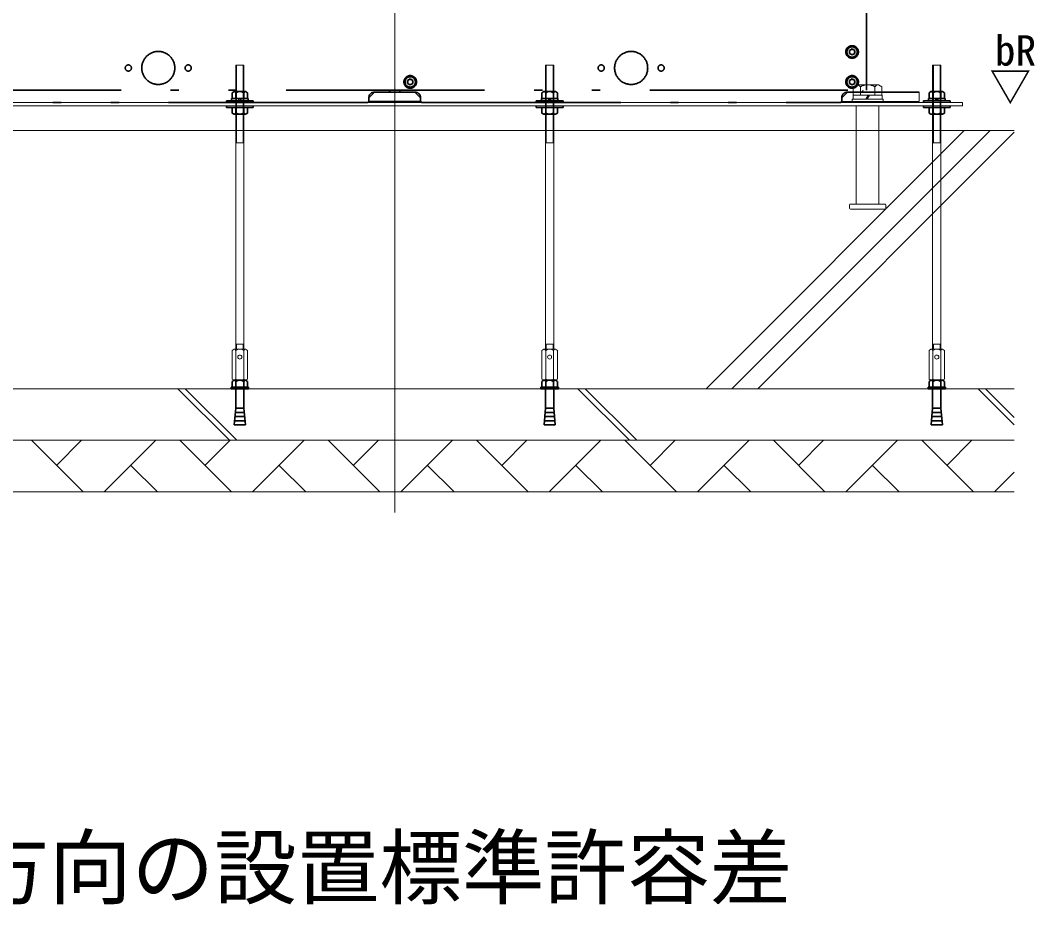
# Model space of a CAD drawing. Units: millimetres, scale not verified. Extents: x -8400 to 8400, y -5940 to 5940.
# Drawn here: x 4285 to 5513, y 927 to 1997 of the extents above; entities that cross this region are included whole.
import ezdxf
from ezdxf.enums import TextEntityAlignment as Align

# ---------------------------------------------------------------- set-up
doc = ezdxf.new("R2010")
doc.units = ezdxf.units.MM
doc.header["$LTSCALE"] = 40
doc.linetypes.add('DASHED_DOUBLE_DOTTED', pattern=[11, 6, -1.5, 0.25, -1.5, 0.25, -1.5])
doc.layers.add('1-0_レイヤ0', color=7, linetype='Continuous', lineweight=13)
doc.styles.add('ＭＳ ゴシック', font='')
doc.styles.get('ＭＳ ゴシック').set_extended_font_data('MS Gothic')

msp = doc.modelspace()

# ---------------------------------------------------------------- linework, layer by layer
at = {"layer": '1-0_レイヤ0'}
for p, q in [((4738.62, 1401.43), (4738.62, 2601.43)), ((4051.12, 1897.68), (5426.12, 1897.68)), ((4051.12, 1893.68), (5426.12, 1893.68)), ((5426.12, 1893.68), (5426.12, 1897.68)), ((5428.14, 1863.93), (5115.64, 1551.43)), ((5459.39, 1863.93), (5146.89, 1551.43)), ((5488.62, 1861.91), (5178.14, 1551.43)), ((4556.12, 1605.31), (4546.12, 1605.31)), ((4931.12, 1605.31), (4921.12, 1605.31)), ((5399.87, 1605.31), (5389.87, 1605.31)), ((3988.62, 1551.43), (5488.62, 1551.43)), ((3988.62, 1488.93), (5488.62, 1488.93)), ((4361.48, 1426.43), (4298.98, 1488.93)), ((4329.3, 1458.61), (4359.62, 1488.93)), ((4386.92, 1426.43), (4449.42, 1488.93)), ((4541.09, 1426.43), (4478.59, 1488.93)), ((4508.91, 1458.61), (4539.23, 1488.93)), ((4566.53, 1426.43), (4629.03, 1488.93)), ((4720.69, 1426.43), (4658.19, 1488.93)), ((4688.51, 1458.61), (4718.83, 1488.93)), ((4746.14, 1426.43), (4808.64, 1488.93)), ((4900.3, 1426.43), (4837.8, 1488.93)), ((4868.12, 1458.61), (4898.44, 1488.93)), ((4925.74, 1426.43), (4988.24, 1488.93)), ((5079.9, 1426.43), (5017.4, 1488.93)), ((5047.72, 1458.61), (5078.04, 1488.93)), ((5105.35, 1426.43), (5167.85, 1488.93)), ((5259.51, 1426.43), (5197.01, 1488.93)), ((5227.33, 1458.61), (5257.65, 1488.93)), ((5284.95, 1426.43), (5347.45, 1488.93)), ((5439.11, 1426.43), (5376.61, 1488.93)), ((5406.93, 1458.61), (5437.25, 1488.93)), ((4451.29, 1426.43), (4419.11, 1458.61)), ((4630.89, 1426.43), (4598.71, 1458.61)), ((4810.5, 1426.43), (4778.32, 1458.61)), ((4990.1, 1426.43), (4957.92, 1458.61)), ((5169.71, 1426.43), (5137.53, 1458.61)), ((5349.31, 1426.43), (5317.13, 1458.61)), ((5464.56, 1426.43), (5488.62, 1450.49)), ((3988.62, 1426.43), (5488.62, 1426.43))]:
    msp.add_line(p, q, dxfattribs=at)
at = {"layer": '1-0_レイヤ0', "color": 2, "linetype": 'DASHED_DOUBLE_DOTTED', "lineweight": 35}
for p in [(5309.87, 2013.68), (4167.37, 1912.68)]:
    msp.add_line(p, (5309.87, 1912.68), dxfattribs=at)
at = {"layer": '1-0_レイヤ0', "color": 2}
for p, q in [((4546.12, 1599.06), (4546.12, 1942.81)), ((4556.12, 1942.81), (4546.12, 1942.81)), ((4556.12, 1599.06), (4556.12, 1942.81)), ((4921.12, 1599.06), (4921.12, 1942.81)), ((4931.12, 1942.81), (4921.12, 1942.81)), ((4931.12, 1599.06), (4931.12, 1942.81)), ((5389.87, 1599.06), (5389.87, 1942.81)), ((5399.87, 1942.81), (5389.87, 1942.81)), ((5399.87, 1599.06), (5399.87, 1942.81)), ((4556.12, 1849.06), (4546.12, 1849.06)), ((4931.12, 1849.06), (4921.12, 1849.06)), ((5399.87, 1849.06), (5389.87, 1849.06)), ((4544.08, 1599.06), (4541.73, 1597.7)), ((4541.73, 1562.91), (4541.73, 1597.7)), ((4558.15, 1599.06), (4544.08, 1599.06)), ((4546.43, 1562.91), (4546.43, 1597.7)), ((4555.81, 1562.91), (4555.81, 1597.7)), ((4558.15, 1599.06), (4560.5, 1597.7)), ((4560.5, 1562.91), (4560.5, 1597.7)), ((4919.08, 1599.06), (4916.73, 1597.7)), ((4916.73, 1562.91), (4916.73, 1597.7)), ((4933.15, 1599.06), (4919.08, 1599.06)), ((4921.43, 1562.91), (4921.43, 1597.7)), ((4930.81, 1562.91), (4930.81, 1597.7)), ((4933.15, 1599.06), (4935.5, 1597.7)), ((4935.5, 1562.91), (4935.5, 1597.7)), ((5387.83, 1599.06), (5385.48, 1597.7)), ((5385.48, 1562.91), (5385.48, 1597.7)), ((5401.9, 1599.06), (5387.83, 1599.06)), ((5390.18, 1562.91), (5390.18, 1597.7)), ((5399.56, 1562.91), (5399.56, 1597.7)), ((5401.9, 1599.06), (5404.25, 1597.7)), ((5404.25, 1562.91), (5404.25, 1597.7)), ((4544.08, 1561.56), (4541.73, 1562.91)), ((4558.15, 1561.56), (4544.08, 1561.56)), ((4558.15, 1561.56), (4560.5, 1562.91)), ((4919.08, 1561.56), (4916.73, 1562.91)), ((4933.15, 1561.56), (4919.08, 1561.56)), ((4933.15, 1561.56), (4935.5, 1562.91)), ((5387.83, 1561.56), (5385.48, 1562.91)), ((5401.9, 1561.56), (5387.83, 1561.56)), ((5401.9, 1561.56), (5404.25, 1562.91))]:
    msp.add_line(p, q, dxfattribs=at)
at = {"layer": '1-0_レイヤ0', "color": 4, "lineweight": 9}
for p, q in [((4546.96, 1849.06), (4546.96, 1942.81)), ((4555.27, 1849.06), (4555.27, 1942.81)), ((4921.96, 1849.06), (4921.96, 1942.81)), ((4930.27, 1849.06), (4930.27, 1942.81)), ((5390.71, 1849.06), (5390.71, 1942.81)), ((5399.02, 1849.06), (5399.02, 1942.81)), ((4546.96, 1599.06), (4546.96, 1605.31)), ((4555.27, 1599.06), (4555.27, 1605.31)), ((4921.96, 1599.06), (4921.96, 1605.31)), ((4930.27, 1599.06), (4930.27, 1605.31)), ((5390.71, 1599.06), (5390.71, 1605.31)), ((5399.02, 1599.06), (5399.02, 1605.31)), ((4538.62, 1488.93), (4476.12, 1551.43)), ((4547.46, 1488.93), (4484.96, 1551.43)), ((5022.99, 1488.93), (4960.49, 1551.43)), ((5031.83, 1488.93), (4969.33, 1551.43)), ((5488.62, 1507.68), (5444.87, 1551.43)), ((5488.62, 1516.52), (5453.71, 1551.43))]:
    msp.add_line(p, q, dxfattribs=at)
at = {"layer": '1-0_レイヤ0', "color": 6}
for p, q in [((5298.13, 1919.18), (5293.8, 1916.68)), ((5293.8, 1906.68), (5293.8, 1916.68)), ((5298.13, 1919.18), (5324.11, 1919.18)), ((5302.46, 1906.68), (5302.46, 1916.68)), ((5319.78, 1906.68), (5319.78, 1916.68)), ((5328.44, 1916.68), (5324.11, 1919.18)), ((5328.44, 1906.68), (5328.44, 1916.68)), ((5293.62, 1906.68), (5293.62, 1901.68)), ((5293.62, 1906.68), (5328.62, 1906.68)), ((5293.8, 1906.68), (5328.44, 1906.68)), ((5311.89, 1906.68), (5309, 1901.68)), ((5313.33, 1906.68), (5310.44, 1901.68)), ((5328.62, 1906.68), (5328.62, 1901.68)), ((5292.37, 1901.68), (5292.37, 1897.68)), ((5292.37, 1901.68), (5329.87, 1901.68)), ((5292.37, 1897.68), (5329.87, 1897.68)), ((5297.37, 1774.93), (5297.37, 1893.68)), ((5324.87, 1893.68), (5297.37, 1893.68)), ((5324.87, 1774.93), (5324.87, 1893.68)), ((5329.87, 1901.68), (5329.87, 1897.68)), ((5289.24, 1769.93), (5289.24, 1773.68)), ((5331.74, 1774.93), (5290.49, 1774.93)), ((5331.74, 1768.68), (5290.49, 1768.68)), ((5332.99, 1769.93), (5332.99, 1773.68))]:
    msp.add_line(p, q, dxfattribs=at)
at = {"layer": '1-0_レイヤ0', "color": 2, "lineweight": 35}
for p, q in [((4544.08, 1910.93), (4541.73, 1909.58)), ((4541.73, 1902.81), (4541.73, 1909.58)), ((4558.15, 1910.93), (4544.08, 1910.93)), ((4546.43, 1902.81), (4546.43, 1909.58)), ((4555.81, 1902.81), (4555.81, 1909.58)), ((4558.15, 1910.93), (4560.5, 1909.58)), ((4560.5, 1902.81), (4560.5, 1909.58)), ((4919.08, 1910.93), (4916.73, 1909.58)), ((4916.73, 1902.81), (4916.73, 1909.58)), ((4933.15, 1910.93), (4919.08, 1910.93)), ((4921.43, 1902.81), (4921.43, 1909.58)), ((4930.81, 1902.81), (4930.81, 1909.58)), ((4933.15, 1910.93), (4935.5, 1909.58)), ((4935.5, 1902.81), (4935.5, 1909.58)), ((5387.83, 1910.93), (5385.48, 1909.58)), ((5385.48, 1902.81), (5385.48, 1909.58)), ((5401.9, 1910.93), (5387.83, 1910.93)), ((5390.18, 1902.81), (5390.18, 1909.58)), ((5399.56, 1902.81), (5399.56, 1909.58)), ((5401.9, 1910.93), (5404.25, 1909.58)), ((5404.25, 1902.81), (5404.25, 1909.58)), ((4534.87, 1899.68), (4534.87, 1897.68)), ((4534.87, 1899.68), (4561.12, 1899.68)), ((4534.87, 1891.68), (4534.87, 1893.68)), ((4567.37, 1891.68), (4534.87, 1891.68)), ((4567.37, 1899.68), (4540.49, 1899.68)), ((4541.12, 1899.68), (4541.12, 1902.81)), ((4541.12, 1902.81), (4561.12, 1902.81)), ((4541.73, 1891.68), (4541.73, 1884.91)), ((4546.43, 1891.68), (4546.43, 1884.91)), ((4550.48, 1902.81), (4549.65, 1899.68)), ((4551.75, 1899.68), (4552.59, 1902.81)), ((4555.81, 1891.68), (4555.81, 1884.91)), ((4560.5, 1891.68), (4560.5, 1884.91)), ((4561.12, 1899.68), (4561.12, 1902.81)), ((4567.37, 1899.68), (4567.37, 1897.68)), ((4567.37, 1891.68), (4567.37, 1893.68)), ((4909.87, 1899.68), (4909.87, 1897.68)), ((4909.87, 1899.68), (4936.12, 1899.68)), ((4909.87, 1891.68), (4909.87, 1893.68)), ((4942.37, 1891.68), (4909.87, 1891.68)), ((4942.37, 1899.68), (4915.49, 1899.68)), ((4916.12, 1899.68), (4916.12, 1902.81)), ((4916.12, 1902.81), (4936.12, 1902.81)), ((4916.73, 1891.68), (4916.73, 1884.91)), ((4921.43, 1891.68), (4921.43, 1884.91)), ((4925.48, 1902.81), (4924.65, 1899.68)), ((4926.75, 1899.68), (4927.59, 1902.81)), ((4930.81, 1891.68), (4930.81, 1884.91)), ((4935.5, 1891.68), (4935.5, 1884.91)), ((4936.12, 1899.68), (4936.12, 1902.81)), ((4942.37, 1899.68), (4942.37, 1897.68)), ((4942.37, 1891.68), (4942.37, 1893.68)), ((5378.62, 1899.68), (5378.62, 1897.68)), ((5378.62, 1899.68), (5404.87, 1899.68)), ((5378.62, 1891.68), (5378.62, 1893.68)), ((5411.12, 1891.68), (5378.62, 1891.68)), ((5411.12, 1899.68), (5384.24, 1899.68)), ((5384.87, 1899.68), (5384.87, 1902.81)), ((5384.87, 1902.81), (5404.87, 1902.81)), ((5385.48, 1891.68), (5385.48, 1884.91)), ((5390.18, 1891.68), (5390.18, 1884.91)), ((5394.23, 1902.81), (5393.4, 1899.68)), ((5395.5, 1899.68), (5396.34, 1902.81)), ((5399.56, 1891.68), (5399.56, 1884.91)), ((5404.25, 1891.68), (5404.25, 1884.91)), ((5404.87, 1899.68), (5404.87, 1902.81)), ((5411.12, 1899.68), (5411.12, 1897.68)), ((5411.12, 1891.68), (5411.12, 1893.68)), ((4544.08, 1883.56), (4541.73, 1884.91)), ((4558.15, 1883.56), (4544.08, 1883.56)), ((4558.15, 1883.56), (4560.5, 1884.91)), ((4919.08, 1883.56), (4916.73, 1884.91)), ((4933.15, 1883.56), (4919.08, 1883.56)), ((4933.15, 1883.56), (4935.5, 1884.91)), ((5387.83, 1883.56), (5385.48, 1884.91)), ((5401.9, 1883.56), (5387.83, 1883.56)), ((5401.9, 1883.56), (5404.25, 1884.91))]:
    msp.add_line(p, q, dxfattribs=at)
at = {"layer": '1-0_レイヤ0', "color": 6, "linetype": 'DASHED_DOUBLE_DOTTED', "lineweight": 35}
for p, q in [((4707.37, 1900.18), (4707.37, 1903.93)), ((4730.36, 1910.18), (4713.62, 1910.18)), ((4730.36, 1910.18), (4724.02, 1910.18)), ((4746.87, 1910.18), (4763.62, 1910.18)), ((4769.87, 1900.18), (4769.87, 1903.93)), ((5279.87, 1900.18), (5279.87, 1903.93)), ((5302.86, 1910.18), (5286.12, 1910.18)), ((4704.87, 1897.68), (4199.87, 1897.68)), ((4772.37, 1897.68), (5277.37, 1897.68))]:
    msp.add_line(p, q, dxfattribs=at)
at = {"layer": '1-0_レイヤ0', "linetype": 'DASHED_DOUBLE_DOTTED', "lineweight": 35}
for p, q in [((4724.02, 1910.18), (4762.99, 1910.18)), ((5279.87, 1903.31), (5286.74, 1910.18)), ((5286.74, 1910.18), (5373.62, 1910.18)), ((4707.37, 1898.93), (4769.87, 1898.93)), ((5279.87, 1903.31), (5279.87, 1898.93))]:
    msp.add_line(p, q, dxfattribs=at)
at = {"layer": '1-0_レイヤ0', "linetype": 'DASHED_DOUBLE_DOTTED'}
for p in [(5373.62, 1910.18), (5279.87, 1898.93)]:
    msp.add_line(p, (5373.62, 1898.93), dxfattribs=at)
at = {"layer": '1-0_レイヤ0', "lineweight": 9}
msp.add_line((3988.62, 1863.93), (5488.62, 1863.93), dxfattribs=at)
at = {"layer": '1-0_レイヤ0', "lineweight": 35}
for p, q in [((4544.08, 1561.56), (4541.73, 1560.2)), ((4541.73, 1553.43), (4541.73, 1560.2)), ((4558.15, 1561.56), (4544.08, 1561.56)), ((4546.43, 1553.43), (4546.43, 1560.2)), ((4555.81, 1553.43), (4555.81, 1560.2)), ((4558.15, 1561.56), (4560.5, 1560.2)), ((4560.5, 1553.43), (4560.5, 1560.2)), ((4919.08, 1561.56), (4916.73, 1560.2)), ((4916.73, 1553.43), (4916.73, 1560.2)), ((4933.15, 1561.56), (4919.08, 1561.56)), ((4921.43, 1553.43), (4921.43, 1560.2)), ((4930.81, 1553.43), (4930.81, 1560.2)), ((4933.15, 1561.56), (4935.5, 1560.2)), ((4935.5, 1553.43), (4935.5, 1560.2)), ((5387.83, 1561.56), (5385.48, 1560.2)), ((5385.48, 1553.43), (5385.48, 1560.2)), ((5401.9, 1561.56), (5387.83, 1561.56)), ((5390.18, 1553.43), (5390.18, 1560.2)), ((5399.56, 1553.43), (5399.56, 1560.2)), ((5401.9, 1561.56), (5404.25, 1560.2)), ((5404.25, 1553.43), (5404.25, 1560.2)), ((4561.74, 1553.43), (4540.49, 1553.43)), ((4540.49, 1553.43), (4540.49, 1551.43)), ((4546.12, 1527.68), (4546.12, 1551.43)), ((4556.12, 1527.68), (4556.12, 1551.43)), ((4936.74, 1553.43), (4915.49, 1553.43)), ((4915.49, 1553.43), (4915.49, 1551.43)), ((4921.12, 1527.68), (4921.12, 1551.43)), ((4931.12, 1527.68), (4931.12, 1551.43)), ((5405.49, 1553.43), (5384.24, 1553.43)), ((5384.24, 1553.43), (5384.24, 1551.43)), ((5389.87, 1527.68), (5389.87, 1551.43)), ((5399.87, 1527.68), (5399.87, 1551.43)), ((4546.12, 1527.68), (4544.37, 1507.68)), ((4546.12, 1527.68), (4556.12, 1527.68)), ((4556.12, 1527.68), (4557.87, 1507.68)), ((4921.12, 1527.68), (4919.37, 1507.68)), ((4921.12, 1527.68), (4931.12, 1527.68)), ((4931.12, 1527.68), (4932.87, 1507.68)), ((5389.87, 1527.68), (5388.12, 1507.68)), ((5389.87, 1527.68), (5399.87, 1527.68)), ((5399.87, 1527.68), (5401.62, 1507.68)), ((4544.8, 1512.68), (4557.43, 1512.68)), ((4545.24, 1517.68), (4556.99, 1517.68)), ((4545.68, 1522.68), (4556.55, 1522.68)), ((4919.8, 1512.68), (4932.43, 1512.68)), ((4920.24, 1517.68), (4931.99, 1517.68)), ((4920.68, 1522.68), (4931.55, 1522.68)), ((5388.55, 1512.68), (5401.18, 1512.68)), ((5388.99, 1517.68), (5400.74, 1517.68)), ((5389.43, 1522.68), (5400.3, 1522.68)), ((4544.37, 1507.68), (4557.87, 1507.68)), ((4919.37, 1507.68), (4932.87, 1507.68)), ((5388.12, 1507.68), (5401.62, 1507.68))]:
    msp.add_line(p, q, dxfattribs=at)
at = {"layer": '1-0_レイヤ0', "linetype": 'DASHED_DOUBLE_DOTTED', "lineweight": 35}
for points in [[(5295.49, 1960.74), (5295.49, 1957.13), (5292.37, 1955.32), (5289.24, 1957.13), (5289.24, 1960.74), (5292.37, 1962.54)], [(4760.49, 1924.49), (4760.49, 1920.88), (4757.37, 1919.07), (4754.24, 1920.88), (4754.24, 1924.49), (4757.37, 1926.29)], [(5295.49, 1924.49), (5295.49, 1920.88), (5292.37, 1919.07), (5289.24, 1920.88), (5289.24, 1924.49), (5292.37, 1926.29)]]:
    msp.add_lwpolyline(points, close=True, dxfattribs=at)
for points in [[(4714.24, 1910.18), (4707.37, 1903.31), (4707.37, 1898.93)], [(4762.99, 1910.18), (4769.87, 1903.31), (4769.87, 1898.93)]]:
    msp.add_lwpolyline(points, dxfattribs=at)
at = {"layer": '1-0_レイヤ0', "lineweight": 35}
for points in [[(4561.74, 1553.43), (4561.74, 1551.43), (4540.49, 1551.43)], [(4936.74, 1553.43), (4936.74, 1551.43), (4915.49, 1551.43)], [(5405.49, 1553.43), (5405.49, 1551.43), (5384.24, 1551.43)]]:
    msp.add_lwpolyline(points, dxfattribs=at)
at = {"layer": '1-0_レイヤ0', "linetype": 'DASHED_DOUBLE_DOTTED', "lineweight": 35}
for centre, radius in [((5292.37, 1958.93), 7.62), ((5292.37, 1958.93), 6.25), ((5292.37, 1958.93), 3.12), ((4757.37, 1922.68), 7.62), ((4757.37, 1922.68), 6.25), ((5292.37, 1922.68), 7.62), ((5292.37, 1922.68), 6.25), ((4757.37, 1922.68), 3.12), ((5292.37, 1922.68), 3.12)]:
    msp.add_circle(centre, radius, dxfattribs=at)
at = {"layer": '1-0_レイヤ0', "color": 2, "linetype": 'DASHED_DOUBLE_DOTTED', "lineweight": 35}
for centre in [(4452.37, 1939.56), (5024.87, 1939.56)]:
    msp.add_circle(centre, 20, dxfattribs=at)
at = {"layer": '1-0_レイヤ0', "color": 3, "linetype": 'DASHED_DOUBLE_DOTTED', "lineweight": 35}
for centre in [(4416.12, 1939.56), (4488.62, 1939.56), (4988.62, 1939.56), (5061.12, 1939.56)]:
    msp.add_circle(centre, 3.75, dxfattribs=at)
at = {"layer": '1-0_レイヤ0', "color": 2}
for centre in [(4551.12, 1589.68), (4926.12, 1589.68), (5394.87, 1589.68)]:
    msp.add_circle(centre, 2.5, dxfattribs=at)
at = {"layer": '1-0_レイヤ0', "color": 6}
for centre, radius, start, end in [((5298.13, 1914.18), 5, 30, 90), ((5311.12, 1902.93), 16.25, 57.79577, 122.20423), ((5324.11, 1914.18), 5, 90, 150), ((5290.49, 1773.68), 1.25, 90, 180), ((5290.49, 1769.93), 1.25, 180, 270), ((5331.74, 1773.68), 1.25, 0, 90), ((5331.74, 1769.93), 1.25, 270, 0)]:
    msp.add_arc(centre, radius, start, end, dxfattribs=at)
at = {"layer": '1-0_レイヤ0', "color": 2, "lineweight": 35}
for centre, radius, start, end in [((4544.08, 1908.22), 2.71, 30, 90), ((4551.12, 1902.13), 8.8, 57.79577, 122.20423), ((4558.15, 1908.22), 2.71, 90, 150), ((4919.08, 1908.22), 2.71, 30, 90), ((4926.12, 1902.13), 8.8, 57.79577, 122.20423), ((4933.15, 1908.22), 2.71, 90, 150), ((5387.83, 1908.22), 2.71, 30, 90), ((5394.87, 1902.13), 8.8, 57.79577, 122.20423), ((5401.9, 1908.22), 2.71, 90, 150), ((4544.08, 1886.27), 2.71, 270, 330), ((4551.12, 1892.36), 8.8, 237.79577, 302.20423), ((4558.15, 1886.27), 2.71, 210, 270), ((4919.08, 1886.27), 2.71, 270, 330), ((4926.12, 1892.36), 8.8, 237.79577, 302.20423), ((4933.15, 1886.27), 2.71, 210, 270), ((5387.83, 1886.27), 2.71, 270, 330), ((5394.87, 1892.36), 8.8, 237.79577, 302.20423), ((5401.9, 1886.27), 2.71, 210, 270)]:
    msp.add_arc(centre, radius, start, end, dxfattribs=at)
at = {"layer": '1-0_レイヤ0', "color": 6, "linetype": 'DASHED_DOUBLE_DOTTED', "lineweight": 35}
for centre, radius, start, end in [((4713.62, 1903.93), 6.25, 90, 180), ((4730.36, 1912.68), 2.5, 270, 355.71085), ((4746.87, 1912.68), 2.5, 184.28915, 270), ((4763.62, 1903.93), 6.25, 0, 90), ((5286.12, 1903.93), 6.25, 90, 180), ((5302.86, 1912.68), 2.5, 270, 355.71085), ((4704.87, 1900.18), 2.5, 270, 0), ((4772.37, 1900.18), 2.5, 180, 270), ((5277.37, 1900.18), 2.5, 270, 0)]:
    msp.add_arc(centre, radius, start, end, dxfattribs=at)
at = {"layer": '1-0_レイヤ0', "color": 2}
for centre, radius, start, end in [((4544.08, 1596.35), 2.71, 30, 90), ((4551.12, 1590.26), 8.8, 57.79577, 122.20423), ((4558.15, 1596.35), 2.71, 90, 150), ((4919.08, 1596.35), 2.71, 30, 90), ((4926.12, 1590.26), 8.8, 57.79577, 122.20423), ((4933.15, 1596.35), 2.71, 90, 150), ((5387.83, 1596.35), 2.71, 30, 90), ((5394.87, 1590.26), 8.8, 57.79577, 122.20423), ((5401.9, 1596.35), 2.71, 90, 150), ((4544.08, 1564.27), 2.71, 270, 330), ((4551.12, 1570.36), 8.8, 237.79577, 302.20423), ((4558.15, 1564.27), 2.71, 210, 270), ((4919.08, 1564.27), 2.71, 270, 330), ((4926.12, 1570.36), 8.8, 237.79577, 302.20423), ((4933.15, 1564.27), 2.71, 210, 270), ((5387.83, 1564.27), 2.71, 270, 330), ((5394.87, 1570.36), 8.8, 237.79577, 302.20423), ((5401.9, 1564.27), 2.71, 210, 270)]:
    msp.add_arc(centre, radius, start, end, dxfattribs=at)
at = {"layer": '1-0_レイヤ0', "lineweight": 35}
for centre, radius, start, end in [((4544.08, 1558.85), 2.71, 30, 90), ((4551.12, 1552.76), 8.8, 57.79577, 122.20423), ((4558.15, 1558.85), 2.71, 90, 150), ((4919.08, 1558.85), 2.71, 30, 90), ((4926.12, 1552.76), 8.8, 57.79577, 122.20423), ((4933.15, 1558.85), 2.71, 90, 150), ((5387.83, 1558.85), 2.71, 30, 90), ((5394.87, 1552.76), 8.8, 57.79577, 122.20423), ((5401.9, 1558.85), 2.71, 90, 150)]:
    msp.add_arc(centre, radius, start, end, dxfattribs=at)

# ---------------------------------------------------------------- texts
at = {"layer": '1-0_レイヤ0', "style": 'ＭＳ ゴシック'}
for s, height, p in [('bR', 36.66, (5465.18, 1931.56)), ('▽', 36.66, (5458.85, 1888.12)), ('５－３\u3000高さ方向の設置標準許容差', 73.31, (3620.05, 913.3))]:
    msp.add_text(s, height=height, dxfattribs=at).set_placement(p, align=Align.BOTTOM_LEFT)

doc.saveas('drawing.dxf')
